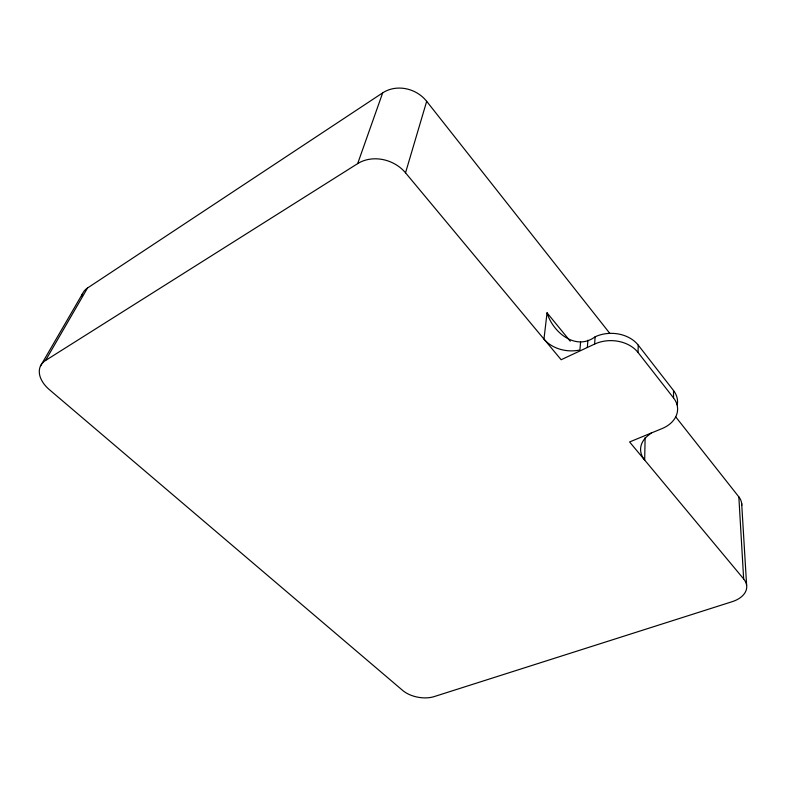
<?xml version="1.0" encoding="UTF-8"?>
<svg xmlns="http://www.w3.org/2000/svg" width="786" height="786" viewBox="0 0 786 786"><rect width="100%" height="100%" fill="white"/><g stroke="black" fill="none" stroke-linecap="round" stroke-linejoin="round"><path stroke-width="1.18" d="M645.119 437.635L644.677 460.065A29.809 20.986 0.1 0 1 649.098 434.766L651.181 433.057M609.72 333.264L426.68 101.325A31.528 27.726 24.5 0 0 382.674 92.876L87.511 288.01L45.509 360.499A29.298 18.884 25.9 0 0 49.439 389.709L402.707 690.462A22.863 12.93 10.4 0 0 434.137 696.612L732.11 601.703A27.186 16.928 0.6 0 0 743.654 578.938L629.596 441.958L662.048 428.586A30.87 22.499 0.5 0 0 673.543 397.932L638.035 352.472L638.242 345.142A30.959 23.59 1.6 0 0 595.12 336.811C575.686 351.352 552.725 332.124 547.056 312.828L543.961 339.1A31.813 24.887 3.8 0 0 579.921 349.976L580.579 342.048M45.509 360.499L357.659 163.626A34.23 28.66 21.5 0 1 405.527 172.822L561.145 359.733L594.619 344.081L595.12 336.811M587.348 347.481L587.899 340.21M405.527 172.822L426.68 101.325M357.659 163.626L382.674 92.876M40.43 366.158L82.559 293.659M547.056 312.828L570.243 341.193M675.803 416.993L738.84 496.88A25.457 17.007 -0.7 0 1 741.729 505.516M638.242 345.142L673.504 390.495A30.664 22.48 0.4 0 1 677.237 404.81M741.66 503.276L746.631 585.354M738.84 496.88L743.654 578.938M673.504 390.495L673.543 397.932M594.619 344.081A31.165 23.619 1.7 0 1 638.035 352.472M81.724 295.998A27.323 18.815 27.7 0 1 87.511 288.01"/></g></svg>
